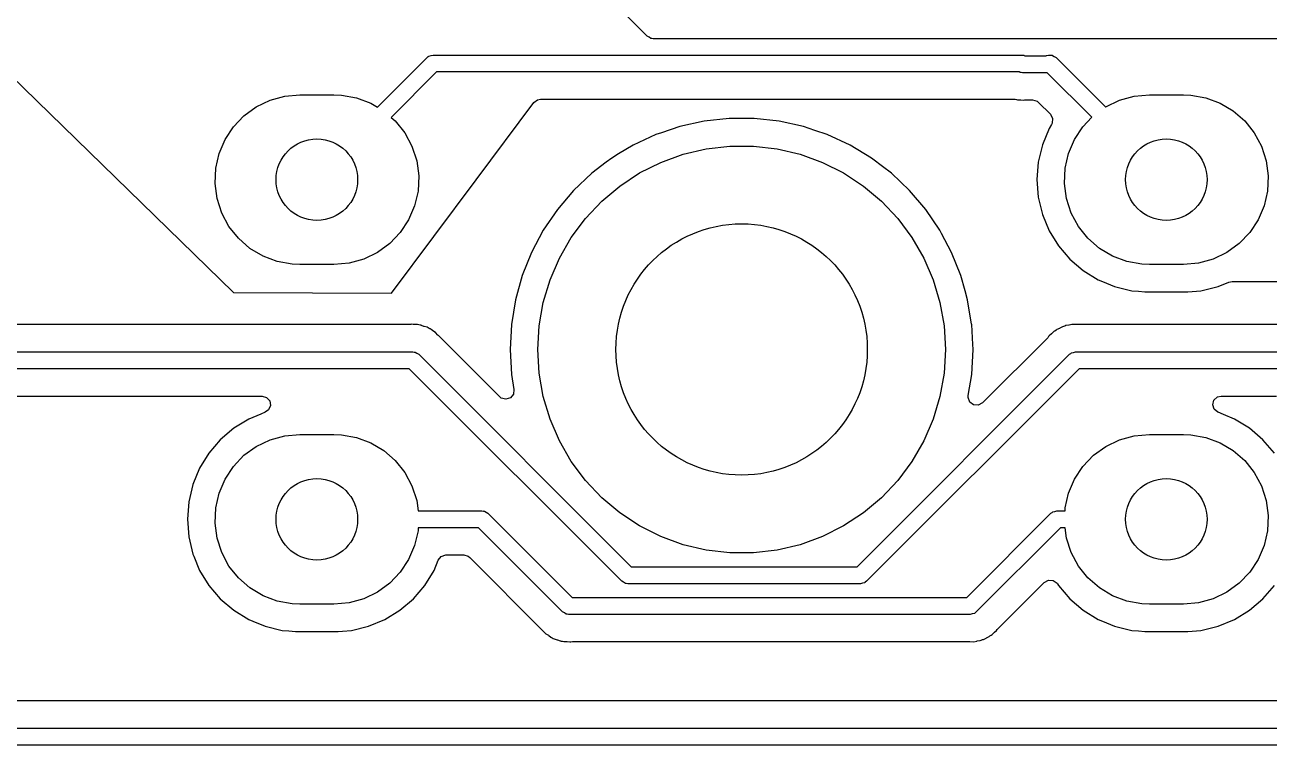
# Model space of a CAD drawing. Extents: x 0.79 to 7.48, y -4.92 to -0.79.
# Drawn here: x 3.719 to 4.439, y -4.914 to -4.497 of the extents above; entities that cross this region are included whole.
import ezdxf

# ---------------------------------------------------------------- set-up
doc = ezdxf.new("R2010")
doc.units = 0
doc.header["$MEASUREMENT"] = 0
doc.layers.add('BLACK', color=7, linetype='CONTINUOUS')

msp = doc.modelspace()

# ---------------------------------------------------------------- linework, layer by layer
at = {"layer": 'BLACK', "linetype": 'CONTINUOUS'}
for p, q in [((4.0792, -4.50348), (4.0393, -4.46358)), ((3.68215, -4.49872), (3.83948, -4.65194)), ((4.08027, -4.50406), (4.0792, -4.50348)), ((4.08129, -4.50472), (4.08027, -4.50406)), ((4.08154, -4.50476), (4.08129, -4.50472)), ((4.08163, -4.50481), (4.08154, -4.50476)), ((4.08181, -4.5048), (4.08163, -4.50481)), ((4.08268, -4.50492), (4.08181, -4.5048)), ((4.30591, -4.50492), (4.08268, -4.50492)), ((4.5228, -4.50492), (4.30591, -4.50492)), ((3.92286, -4.54459), (3.95164, -4.51581)), ((3.95164, -4.51581), (3.95234, -4.51528)), ((3.95234, -4.51528), (3.95246, -4.51515)), ((3.95246, -4.51515), (3.95256, -4.51512)), ((3.95256, -4.51512), (3.95276, -4.51497)), ((3.95276, -4.51497), (3.95395, -4.51471)), ((3.95395, -4.51471), (3.95512, -4.51437)), ((3.95512, -4.51437), (4.2962, -4.51437)), ((4.2962, -4.51437), (4.29707, -4.5145)), ((4.29707, -4.5145), (4.29725, -4.51448)), ((4.29725, -4.51448), (4.29735, -4.51453)), ((4.29735, -4.51453), (4.29759, -4.51457)), ((4.29759, -4.51457), (4.29789, -4.51476)), ((4.29789, -4.51476), (4.31027, -4.51476)), ((4.31027, -4.51476), (4.3105, -4.51471)), ((4.3105, -4.51471), (4.31167, -4.51437)), ((4.31167, -4.51437), (4.3126, -4.51437)), ((4.3126, -4.51437), (4.31347, -4.5145)), ((4.31347, -4.5145), (4.31364, -4.51448)), ((4.31364, -4.51448), (4.31374, -4.51453)), ((4.31374, -4.51453), (4.31398, -4.51457)), ((4.31398, -4.51457), (4.31501, -4.51523)), ((4.31501, -4.51523), (4.31608, -4.51581)), ((4.31608, -4.51581), (4.34472, -4.54445)), ((3.95716, -4.52421), (3.93084, -4.55053)), ((4.29491, -4.52421), (3.95716, -4.52421)), ((4.29521, -4.52441), (4.29491, -4.52421)), ((4.29546, -4.52444), (4.29521, -4.52441)), ((4.29555, -4.52449), (4.29546, -4.52444)), ((4.29573, -4.52448), (4.29555, -4.52449)), ((4.2966, -4.52461), (4.29573, -4.52448)), ((4.31095, -4.52461), (4.2966, -4.52461)), ((4.33682, -4.55047), (4.31095, -4.52461)), ((3.85271, -4.54437), (3.86066, -4.54054)), ((3.86066, -4.54054), (3.86917, -4.53819)), ((3.86917, -4.53819), (3.87795, -4.5374)), ((3.87795, -4.5374), (3.89764, -4.5374)), ((3.89764, -4.5374), (3.90205, -4.5376)), ((3.90205, -4.5376), (3.91073, -4.53918)), ((3.91073, -4.53918), (3.91899, -4.54228)), ((4.0134, -4.54194), (4.0156, -4.54029)), ((4.0156, -4.54029), (4.01732, -4.53998)), ((4.01732, -4.53998), (4.29158, -4.53998)), ((4.29158, -4.53998), (4.29183, -4.53999)), ((4.29183, -4.53999), (4.2923, -4.54004)), ((4.2923, -4.54004), (4.29231, -4.54004)), ((4.29231, -4.54004), (4.29312, -4.5402)), ((4.29312, -4.5402), (4.29375, -4.54037)), ((4.29375, -4.54037), (4.29541, -4.54037)), ((4.29541, -4.54037), (4.29566, -4.54039)), ((4.29566, -4.54039), (4.29731, -4.54056)), ((4.29731, -4.54056), (4.29796, -4.54044)), ((4.29796, -4.54044), (4.29879, -4.54037)), ((4.29879, -4.54037), (4.3024, -4.54037)), ((4.3024, -4.54037), (4.30504, -4.54115)), ((4.34484, -4.54437), (4.35279, -4.54054)), ((4.35279, -4.54054), (4.36129, -4.53819)), ((4.36129, -4.53819), (4.37008, -4.5374)), ((4.37008, -4.5374), (4.38976, -4.5374)), ((4.38976, -4.5374), (4.39418, -4.5376)), ((4.39418, -4.5376), (4.40286, -4.53918)), ((4.40286, -4.53918), (4.41112, -4.54228)), ((3.84557, -4.54955), (3.85271, -4.54437)), ((3.91899, -4.54228), (3.92286, -4.54459)), ((3.98004, -4.5867), (4.0134, -4.54194)), ((4.30504, -4.54115), (4.30585, -4.5418)), ((4.30585, -4.5418), (4.31273, -4.54868)), ((4.34472, -4.54445), (4.34484, -4.54437)), ((4.41112, -4.54228), (4.41869, -4.5468)), ((4.41869, -4.5468), (4.42533, -4.55261)), ((3.83948, -4.55593), (3.84557, -4.54955)), ((3.93084, -4.55053), (3.93321, -4.55261)), ((3.93321, -4.55261), (3.93871, -4.5595)), ((4.11217, -4.55273), (4.09799, -4.55585)), ((4.1266, -4.55116), (4.11217, -4.55273)), ((4.14112, -4.55116), (4.1266, -4.55116)), ((4.1266, -4.55116), (4.1266, -4.55116)), ((4.15555, -4.55273), (4.14112, -4.55116)), ((4.14112, -4.55116), (4.14112, -4.55116)), ((4.16973, -4.55585), (4.15555, -4.55273)), ((4.31344, -4.55468), (4.312, -4.55702)), ((4.31273, -4.54868), (4.31404, -4.55109)), ((4.31385, -4.55384), (4.31344, -4.55468)), ((4.31404, -4.55109), (4.31385, -4.55384)), ((4.3316, -4.55593), (4.33682, -4.55047)), ((4.42533, -4.55261), (4.43084, -4.5595)), ((3.83462, -4.56329), (3.83948, -4.55593)), ((3.93871, -4.5595), (3.94289, -4.56727)), ((4.08423, -4.56049), (4.07106, -4.56658)), ((4.08739, -4.55942), (4.08423, -4.56049)), ((4.08423, -4.56049), (4.08423, -4.56049)), ((4.08423, -4.56049), (4.08423, -4.56049)), ((4.09799, -4.55585), (4.08739, -4.55942)), ((4.17622, -4.55804), (4.16973, -4.55585)), ((4.18348, -4.56049), (4.17622, -4.55804)), ((4.19666, -4.56658), (4.18348, -4.56049)), ((4.18348, -4.56049), (4.18348, -4.56049)), ((4.18348, -4.56049), (4.18348, -4.56049)), ((4.312, -4.55702), (4.30809, -4.56647)), ((4.312, -4.55702), (4.312, -4.55702)), ((4.32674, -4.56329), (4.3316, -4.55593)), ((4.43084, -4.5595), (4.43502, -4.56727)), ((3.83115, -4.57141), (3.83462, -4.56329)), ((3.94289, -4.56727), (3.94562, -4.57566)), ((4.07106, -4.56658), (4.06251, -4.57173)), ((4.07106, -4.56658), (4.07106, -4.56658)), ((4.09998, -4.57189), (4.11335, -4.56872)), ((4.11335, -4.56872), (4.12699, -4.56713)), ((4.12699, -4.56713), (4.14073, -4.56713)), ((4.14073, -4.56713), (4.15437, -4.56872)), ((4.15437, -4.56872), (4.16773, -4.57189)), ((4.2091, -4.57407), (4.19666, -4.56658)), ((4.19666, -4.56658), (4.19666, -4.56658)), ((4.19666, -4.56658), (4.19666, -4.56658)), ((4.19666, -4.56658), (4.19666, -4.56658)), ((4.30809, -4.56647), (4.3057, -4.57642)), ((4.32327, -4.57141), (4.32674, -4.56329)), ((4.43502, -4.56727), (4.43774, -4.57566)), ((3.82919, -4.58001), (3.83115, -4.57141)), ((3.94562, -4.57566), (3.9468, -4.58441)), ((4.05533, -4.57657), (4.04706, -4.58285)), ((4.05862, -4.57407), (4.05533, -4.57657)), ((4.06251, -4.57173), (4.05862, -4.57407)), ((4.0748, -4.58275), (4.08708, -4.57659)), ((4.08708, -4.57659), (4.09998, -4.57189)), ((4.16773, -4.57189), (4.18064, -4.57659)), ((4.18064, -4.57659), (4.19291, -4.58275)), ((4.21632, -4.57956), (4.2091, -4.57407)), ((4.3057, -4.57642), (4.3049, -4.58661)), ((4.32131, -4.58001), (4.32327, -4.57141)), ((4.43774, -4.57566), (4.43893, -4.58441)), ((3.82879, -4.58882), (3.82919, -4.58001)), ((4.04706, -4.58285), (4.03652, -4.59284)), ((4.04706, -4.58285), (4.04706, -4.58285)), ((4.06333, -4.5903), (4.0748, -4.58275)), ((4.19291, -4.58275), (4.20439, -4.5903)), ((4.21987, -4.58225), (4.21632, -4.57956)), ((4.22066, -4.58285), (4.21987, -4.58225)), ((4.2312, -4.59284), (4.22066, -4.58285)), ((4.32092, -4.58882), (4.32131, -4.58001)), ((3.82997, -4.59756), (3.82879, -4.58882)), ((3.9311, -4.65236), (3.98004, -4.5867)), ((3.9468, -4.58441), (3.9464, -4.59322)), ((4.05281, -4.59913), (4.06333, -4.5903)), ((4.20439, -4.5903), (4.21491, -4.59913)), ((4.3049, -4.58661), (4.3057, -4.59681)), ((4.3221, -4.59756), (4.32092, -4.58882)), ((4.43893, -4.58441), (4.43853, -4.59322)), ((3.8327, -4.60596), (3.82997, -4.59756)), ((3.9464, -4.59322), (3.94444, -4.60182)), ((4.03652, -4.59284), (4.02712, -4.6039)), ((4.24059, -4.6039), (4.2312, -4.59284)), ((4.3057, -4.59681), (4.30809, -4.60676)), ((4.32483, -4.60596), (4.3221, -4.59756)), ((4.43853, -4.59322), (4.43657, -4.60182)), ((3.94444, -4.60182), (3.94097, -4.60993)), ((4.02712, -4.6039), (4.01898, -4.61592)), ((4.04338, -4.60912), (4.05281, -4.59913)), ((4.21491, -4.59913), (4.22434, -4.60912)), ((4.24874, -4.61592), (4.24059, -4.6039)), ((4.43657, -4.60182), (4.4331, -4.60993)), ((3.83688, -4.61373), (3.8327, -4.60596)), ((3.94097, -4.60993), (3.93611, -4.6173)), ((4.03518, -4.62014), (4.04338, -4.60912)), ((4.22434, -4.60912), (4.23254, -4.62014)), ((4.30809, -4.60676), (4.312, -4.61621)), ((4.32901, -4.61373), (4.32483, -4.60596)), ((4.4331, -4.60993), (4.42824, -4.6173)), ((3.84238, -4.62062), (3.83688, -4.61373)), ((3.93611, -4.6173), (3.93002, -4.62367)), ((4.01898, -4.61592), (4.01218, -4.62874)), ((4.01898, -4.61592), (4.01898, -4.61592)), ((4.02831, -4.63203), (4.03518, -4.62014)), ((4.23254, -4.62014), (4.23941, -4.63203)), ((4.2497, -4.61773), (4.24874, -4.61592)), ((4.24874, -4.61592), (4.24874, -4.61592)), ((4.24874, -4.61592), (4.24874, -4.61592)), ((4.25554, -4.62874), (4.2497, -4.61773)), ((4.312, -4.61621), (4.312, -4.61621)), ((4.312, -4.61621), (4.312, -4.61621)), ((4.312, -4.61621), (4.31735, -4.62493)), ((4.33451, -4.62062), (4.32901, -4.61373)), ((4.42824, -4.6173), (4.42214, -4.62367)), ((3.84903, -4.62643), (3.84238, -4.62062)), ((3.8566, -4.63095), (3.84903, -4.62643)), ((3.93002, -4.62367), (3.92288, -4.62886)), ((4.31735, -4.62493), (4.32399, -4.6327)), ((4.34115, -4.62643), (4.33451, -4.62062)), ((4.34873, -4.63095), (4.34115, -4.62643)), ((4.42214, -4.62367), (4.415, -4.62886)), ((3.86486, -4.63405), (3.8566, -4.63095)), ((3.87354, -4.63563), (3.86486, -4.63405)), ((3.91493, -4.63269), (3.90643, -4.63504)), ((3.92288, -4.62886), (3.91493, -4.63269)), ((4.01218, -4.62874), (4.0068, -4.64223)), ((4.01218, -4.62874), (4.01218, -4.62874)), ((4.02287, -4.64464), (4.02831, -4.63203)), ((4.23941, -4.63203), (4.24485, -4.64464)), ((4.26091, -4.64223), (4.25554, -4.62874)), ((4.32399, -4.6327), (4.33177, -4.63935)), ((4.35699, -4.63405), (4.34873, -4.63095)), ((4.36567, -4.63563), (4.35699, -4.63405)), ((4.40706, -4.63269), (4.39855, -4.63504)), ((4.415, -4.62886), (4.40706, -4.63269)), ((3.87795, -4.63583), (3.87354, -4.63563)), ((3.89764, -4.63583), (3.87795, -4.63583)), ((3.90643, -4.63504), (3.89764, -4.63583)), ((4.33177, -4.63935), (4.34049, -4.64469)), ((4.37008, -4.63583), (4.36567, -4.63563)), ((4.38976, -4.63583), (4.37008, -4.63583)), ((4.39855, -4.63504), (4.38976, -4.63583)), ((4.0068, -4.64223), (4.00292, -4.65622)), ((4.0068, -4.64223), (4.0068, -4.64223)), ((4.01893, -4.6578), (4.02287, -4.64464)), ((4.24485, -4.64464), (4.24878, -4.6578)), ((4.26335, -4.65099), (4.26091, -4.64223)), ((4.26091, -4.64223), (4.26091, -4.64223)), ((4.26091, -4.64223), (4.26091, -4.64223)), ((4.26091, -4.64223), (4.26091, -4.64223)), ((4.34049, -4.64469), (4.34049, -4.64469)), ((4.34049, -4.64469), (4.34049, -4.64469)), ((4.34049, -4.64469), (4.34285, -4.64567)), ((4.34285, -4.64567), (4.34994, -4.64861)), ((4.34994, -4.64861), (4.35988, -4.65099)), ((4.39996, -4.65099), (4.40991, -4.64861)), ((4.40991, -4.64861), (4.4161, -4.64604)), ((4.4161, -4.64604), (4.41796, -4.64567)), ((4.41796, -4.64567), (4.52562, -4.64567)), ((3.83948, -4.65194), (3.9311, -4.65236)), ((4.00292, -4.65622), (4.00057, -4.67054)), ((4.00292, -4.65622), (4.00292, -4.65622)), ((4.2648, -4.65622), (4.26335, -4.65099)), ((4.26713, -4.67047), (4.2648, -4.65622)), ((4.2648, -4.65622), (4.2648, -4.65622)), ((4.2648, -4.65622), (4.2648, -4.65622)), ((4.35988, -4.65099), (4.3637, -4.65129)), ((4.3637, -4.65129), (4.36753, -4.65159)), ((4.36753, -4.65159), (4.36753, -4.65159)), ((4.36753, -4.65159), (4.39232, -4.65159)), ((4.39232, -4.65159), (4.39486, -4.65139)), ((4.39486, -4.65139), (4.39996, -4.65099)), ((4.01655, -4.67133), (4.01893, -4.6578)), ((4.24878, -4.6578), (4.25117, -4.67133)), ((3.94112, -4.67065), (3.55193, -4.67065)), ((3.94195, -4.67058), (3.94112, -4.67065)), ((3.94223, -4.67053), (3.94195, -4.67058)), ((3.94259, -4.67047), (3.94223, -4.67053)), ((3.94354, -4.67056), (3.94259, -4.67047)), ((3.94259, -4.67047), (3.94259, -4.67047)), ((3.94424, -4.67064), (3.94354, -4.67056)), ((3.94449, -4.67065), (3.94424, -4.67064)), ((3.94615, -4.67065), (3.94449, -4.67065)), ((3.94678, -4.67083), (3.94615, -4.67065)), ((3.94615, -4.67065), (3.94615, -4.67065)), ((4.00056, -4.67064), (3.99978, -4.68504)), ((4.00057, -4.67054), (4.00056, -4.67064)), ((4.00057, -4.67054), (4.00057, -4.67054)), ((4.00057, -4.67054), (4.00057, -4.67054)), ((4.26715, -4.67054), (4.26713, -4.67047)), ((4.26778, -4.68219), (4.26715, -4.67054)), ((4.32523, -4.67056), (4.32362, -4.67096)), ((4.32772, -4.67065), (4.32523, -4.67056)), ((4.32523, -4.67056), (4.32523, -4.67056)), ((4.32523, -4.67056), (4.32523, -4.67056)), ((4.45214, -4.67065), (4.32772, -4.67065)), ((3.9476, -4.67098), (3.94678, -4.67083)), ((3.94825, -4.67105), (3.9476, -4.67098)), ((3.94847, -4.67113), (3.94825, -4.67105)), ((3.94825, -4.67105), (3.94825, -4.67105)), ((3.94825, -4.67105), (3.94825, -4.67105)), ((3.94979, -4.67166), (3.94847, -4.67113)), ((3.95003, -4.67174), (3.94979, -4.67166)), ((3.95163, -4.67218), (3.95003, -4.67174)), ((3.95219, -4.67252), (3.95163, -4.67218)), ((3.95293, -4.67289), (3.95219, -4.67252)), ((3.9532, -4.673), (3.95293, -4.67289)), ((3.95354, -4.67314), (3.9532, -4.673)), ((3.954, -4.67348), (3.95354, -4.67314)), ((3.95486, -4.67414), (3.954, -4.67348)), ((3.95507, -4.67428), (3.95486, -4.67414)), ((3.95649, -4.67514), (3.95507, -4.67428)), ((3.95796, -4.67672), (3.95649, -4.67514)), ((3.95819, -4.67696), (3.95796, -4.67672)), ((3.99373, -4.7125), (3.95819, -4.67696)), ((4.01575, -4.68504), (4.01655, -4.67133)), ((4.25117, -4.67133), (4.25197, -4.68504)), ((4.31172, -4.67762), (4.31119, -4.67826)), ((4.3121, -4.67708), (4.31172, -4.67762)), ((4.31339, -4.67604), (4.3121, -4.67708)), ((4.31357, -4.67587), (4.31339, -4.67604)), ((4.31474, -4.6747), (4.31357, -4.67587)), ((4.31532, -4.67438), (4.31474, -4.6747)), ((4.316, -4.67391), (4.31532, -4.67438)), ((4.31651, -4.6735), (4.316, -4.67391)), ((4.31803, -4.67283), (4.31651, -4.6735)), ((4.31651, -4.6735), (4.31651, -4.6735)), ((4.31826, -4.67272), (4.31803, -4.67283)), ((4.3197, -4.67191), (4.31826, -4.67272)), ((4.32034, -4.67176), (4.3197, -4.67191)), ((4.3197, -4.67191), (4.3197, -4.67191)), ((4.32113, -4.67149), (4.32034, -4.67176)), ((4.32173, -4.67123), (4.32113, -4.67149)), ((4.32337, -4.671), (4.32173, -4.67123)), ((4.32362, -4.67096), (4.32337, -4.671)), ((3.99978, -4.68504), (3.99978, -4.68504)), ((3.99978, -4.68504), (4.00057, -4.69954)), ((4.01655, -4.69875), (4.01575, -4.68504)), ((4.25197, -4.68504), (4.25117, -4.69875)), ((4.26715, -4.69954), (4.26793, -4.68504)), ((4.26792, -4.68483), (4.26778, -4.68219)), ((4.26793, -4.68504), (4.26792, -4.68483)), ((4.31119, -4.67826), (4.27341, -4.71604)), ((3.54338, -4.68642), (3.94331, -4.68642)), ((3.94331, -4.68642), (3.94418, -4.68654)), ((3.94418, -4.68654), (3.94435, -4.68653)), ((3.94435, -4.68653), (3.94445, -4.68658)), ((3.94445, -4.68658), (3.94469, -4.68662)), ((3.94469, -4.68662), (3.94572, -4.68728)), ((3.94572, -4.68728), (3.94679, -4.68786)), ((3.94679, -4.68786), (4.06995, -4.81102)), ((4.20072, -4.81102), (4.32388, -4.68786)), ((4.32388, -4.68786), (4.32459, -4.68733)), ((4.32459, -4.68733), (4.3247, -4.6872)), ((4.3247, -4.6872), (4.3248, -4.68717)), ((4.3248, -4.68717), (4.325, -4.68702)), ((4.325, -4.68702), (4.32619, -4.68676)), ((4.32619, -4.68676), (4.32736, -4.68642)), ((4.32736, -4.68642), (4.45433, -4.68642)), ((3.94127, -4.69626), (3.54134, -4.69626)), ((4.06443, -4.81942), (3.94127, -4.69626)), ((4.00057, -4.69954), (4.00057, -4.69954)), ((4.00057, -4.69954), (4.002, -4.70826)), ((4.01893, -4.71228), (4.01655, -4.69875)), ((4.3294, -4.69626), (4.20624, -4.81942)), ((4.25117, -4.69875), (4.24878, -4.71228)), ((4.26514, -4.71179), (4.26715, -4.69954)), ((4.26715, -4.69954), (4.26715, -4.69954)), ((4.26715, -4.69954), (4.26715, -4.69954)), ((4.45229, -4.69626), (4.3294, -4.69626)), ((3.54353, -4.71203), (3.85607, -4.71203)), ((3.85607, -4.71203), (3.85871, -4.7128)), ((3.85871, -4.7128), (3.86051, -4.71488)), ((3.99462, -4.71321), (3.99373, -4.7125)), ((3.99728, -4.71393), (3.99462, -4.71321)), ((3.9999, -4.71311), (3.99728, -4.71393)), ((4.00166, -4.71099), (3.9999, -4.71311)), ((4.002, -4.70826), (4.00166, -4.71099)), ((4.02287, -4.72544), (4.01893, -4.71228)), ((4.24878, -4.71228), (4.24485, -4.72544)), ((4.26509, -4.71293), (4.26514, -4.71179)), ((4.26605, -4.71551), (4.26509, -4.71293)), ((4.40745, -4.71442), (4.40946, -4.71254)), ((4.40946, -4.71254), (4.41164, -4.71203)), ((4.41164, -4.71203), (4.44374, -4.71203)), ((3.85976, -4.72011), (3.85794, -4.72142)), ((3.8609, -4.7176), (3.85976, -4.72011)), ((3.86051, -4.71488), (3.8609, -4.7176)), ((4.26825, -4.71716), (4.26605, -4.71551)), ((4.27099, -4.71735), (4.26825, -4.71716)), ((4.27341, -4.71604), (4.27099, -4.71735)), ((4.40677, -4.71708), (4.40745, -4.71442)), ((4.40763, -4.71969), (4.40677, -4.71708)), ((4.40978, -4.72142), (4.40763, -4.71969)), ((3.84836, -4.72539), (3.83964, -4.73073)), ((3.85536, -4.72249), (3.84836, -4.72539)), ((3.85781, -4.72147), (3.85536, -4.72249)), ((3.85794, -4.72142), (3.85781, -4.72147)), ((3.85781, -4.72147), (3.85781, -4.72147)), ((4.02831, -4.73805), (4.02287, -4.72544)), ((4.24485, -4.72544), (4.23941, -4.73805)), ((4.40991, -4.72147), (4.40978, -4.72142)), ((4.41295, -4.72274), (4.40991, -4.72147)), ((4.40991, -4.72147), (4.40991, -4.72147)), ((4.41936, -4.72539), (4.41295, -4.72274)), ((4.42808, -4.73073), (4.41936, -4.72539)), ((4.41936, -4.72539), (4.41936, -4.72539)), ((4.41936, -4.72539), (4.41936, -4.72539)), ((3.83964, -4.73073), (3.83186, -4.73737)), ((3.86066, -4.73739), (3.86917, -4.73504)), ((3.86917, -4.73504), (3.87795, -4.73425)), ((3.87795, -4.73425), (3.89764, -4.73425)), ((3.89764, -4.73425), (3.90205, -4.73445)), ((3.90205, -4.73445), (3.91073, -4.73603)), ((4.35279, -4.73739), (4.36129, -4.73504)), ((4.36129, -4.73504), (4.37008, -4.73425)), ((4.37008, -4.73425), (4.38976, -4.73425)), ((4.38976, -4.73425), (4.39418, -4.73445)), ((4.39418, -4.73445), (4.40286, -4.73603)), ((4.43585, -4.73737), (4.42808, -4.73073)), ((3.83186, -4.73737), (3.82522, -4.74515)), ((3.84557, -4.7464), (3.85271, -4.74122)), ((3.85271, -4.74122), (3.86066, -4.73739)), ((3.91073, -4.73603), (3.91899, -4.73913)), ((3.91899, -4.73913), (3.92656, -4.74365)), ((4.03518, -4.74994), (4.02831, -4.73805)), ((4.23941, -4.73805), (4.23254, -4.74994)), ((4.3377, -4.7464), (4.34484, -4.74122)), ((4.34484, -4.74122), (4.35279, -4.73739)), ((4.40286, -4.73603), (4.41112, -4.73913)), ((4.41112, -4.73913), (4.41869, -4.74365)), ((4.4425, -4.74515), (4.43585, -4.73737)), ((3.82522, -4.74515), (3.81988, -4.75387)), ((3.83948, -4.75278), (3.84557, -4.7464)), ((3.92656, -4.74365), (3.93321, -4.74946)), ((3.93321, -4.74946), (3.93871, -4.75635)), ((4.04338, -4.76096), (4.03518, -4.74994)), ((4.23254, -4.74994), (4.22434, -4.76096)), ((4.3316, -4.75278), (4.3377, -4.7464)), ((4.41869, -4.74365), (4.42533, -4.74946)), ((4.42533, -4.74946), (4.43084, -4.75635)), ((3.81988, -4.75387), (3.81596, -4.76332)), ((3.83462, -4.76014), (3.83948, -4.75278)), ((3.93871, -4.75635), (3.94289, -4.76412)), ((4.32674, -4.76014), (4.3316, -4.75278)), ((4.43084, -4.75635), (4.43502, -4.76412)), ((3.81596, -4.76332), (3.81357, -4.77327)), ((3.83115, -4.76826), (3.83462, -4.76014)), ((3.94289, -4.76412), (3.94562, -4.77251)), ((4.05281, -4.77095), (4.04338, -4.76096)), ((4.22434, -4.76096), (4.21491, -4.77095)), ((4.32327, -4.76826), (4.32674, -4.76014)), ((4.43502, -4.76412), (4.43774, -4.77251)), ((3.82919, -4.77686), (3.83115, -4.76826)), ((4.06333, -4.77978), (4.05281, -4.77095)), ((4.21491, -4.77095), (4.20439, -4.77978)), ((4.32131, -4.77686), (4.32327, -4.76826)), ((3.81357, -4.77327), (3.81277, -4.78346)), ((3.82879, -4.78567), (3.82919, -4.77686)), ((3.94562, -4.77251), (3.94643, -4.77854)), ((3.94643, -4.77854), (3.98346, -4.77854)), ((3.98346, -4.77854), (3.98433, -4.77867)), ((3.98433, -4.77867), (3.98451, -4.77866)), ((3.98451, -4.77866), (3.9846, -4.77871)), ((3.9846, -4.77871), (3.98485, -4.77874)), ((3.98485, -4.77874), (3.98588, -4.7794)), ((4.31537, -4.77889), (4.31654, -4.77854)), ((4.31654, -4.77854), (4.32124, -4.77854)), ((4.32124, -4.77854), (4.32131, -4.77686)), ((4.43774, -4.77251), (4.43893, -4.78126)), ((3.81277, -4.78346), (3.81357, -4.79366)), ((3.82997, -4.79442), (3.82879, -4.78567)), ((3.98588, -4.7794), (3.98694, -4.77998)), ((3.98694, -4.77998), (4.0357, -4.82874)), ((4.0748, -4.78733), (4.06333, -4.77978)), ((4.20439, -4.77978), (4.19291, -4.78733)), ((4.2643, -4.82874), (4.31306, -4.77998)), ((4.31306, -4.77998), (4.31376, -4.77946)), ((4.31376, -4.77946), (4.31387, -4.77932)), ((4.31387, -4.77932), (4.31398, -4.77929)), ((4.31398, -4.77929), (4.31418, -4.77915)), ((4.31418, -4.77915), (4.31537, -4.77889)), ((4.43893, -4.78126), (4.43853, -4.79007)), ((3.9464, -4.79007), (3.94444, -4.79867)), ((3.94648, -4.78839), (3.9464, -4.79007)), ((3.98143, -4.78839), (3.94648, -4.78839)), ((4.03018, -4.83714), (3.98143, -4.78839)), ((4.08708, -4.79349), (4.0748, -4.78733)), ((4.19291, -4.78733), (4.18064, -4.79349)), ((4.31857, -4.78839), (4.26982, -4.83714)), ((4.32128, -4.78839), (4.31857, -4.78839)), ((4.3221, -4.79442), (4.32128, -4.78839)), ((4.43853, -4.79007), (4.43657, -4.79867)), ((3.81357, -4.79366), (3.81357, -4.79366)), ((3.81357, -4.79366), (3.81596, -4.80361)), ((3.8327, -4.80281), (3.82997, -4.79442)), ((3.94444, -4.79867), (3.94097, -4.80678)), ((4.09998, -4.79819), (4.08708, -4.79349)), ((4.11335, -4.80136), (4.09998, -4.79819)), ((4.16773, -4.79819), (4.15437, -4.80136)), ((4.18064, -4.79349), (4.16773, -4.79819)), ((4.32483, -4.80281), (4.3221, -4.79442)), ((4.43657, -4.79867), (4.4331, -4.80678)), ((3.81596, -4.80361), (3.81651, -4.80493)), ((3.81651, -4.80493), (3.81988, -4.81306)), ((3.83688, -4.81058), (3.8327, -4.80281)), ((3.94097, -4.80678), (3.93611, -4.81415)), ((3.95571, -4.81306), (3.95815, -4.80717)), ((3.95815, -4.80717), (3.95988, -4.80503)), ((3.95988, -4.80503), (3.96249, -4.80416)), ((3.96249, -4.80416), (3.96266, -4.80415)), ((3.96266, -4.80415), (3.97287, -4.80415)), ((3.97287, -4.80415), (3.97551, -4.80493)), ((3.97551, -4.80493), (3.97632, -4.80558)), ((3.97632, -4.80558), (4.01878, -4.84804)), ((4.12699, -4.80295), (4.11335, -4.80136)), ((4.14073, -4.80295), (4.12699, -4.80295)), ((4.15437, -4.80136), (4.14073, -4.80295)), ((4.32901, -4.81058), (4.32483, -4.80281)), ((4.4331, -4.80678), (4.42824, -4.81415)), ((3.81988, -4.81306), (3.81988, -4.81306)), ((3.81988, -4.81306), (3.81988, -4.81306)), ((3.81988, -4.81306), (3.82522, -4.82178)), ((3.84238, -4.81747), (3.83688, -4.81058)), ((3.93611, -4.81415), (3.93002, -4.82053)), ((3.95037, -4.82178), (3.95571, -4.81306)), ((4.06995, -4.81102), (4.20072, -4.81102)), ((4.33451, -4.81747), (4.32901, -4.81058)), ((4.42824, -4.81415), (4.42214, -4.82053)), ((3.82522, -4.82178), (3.83186, -4.82955)), ((3.84903, -4.82328), (3.84238, -4.81747)), ((3.93002, -4.82053), (3.92288, -4.82571)), ((3.94373, -4.82955), (3.95037, -4.82178)), ((4.0655, -4.82001), (4.06443, -4.81942)), ((4.06653, -4.82067), (4.0655, -4.82001)), ((4.06677, -4.8207), (4.06653, -4.82067)), ((4.06687, -4.82075), (4.06677, -4.8207)), ((4.06704, -4.82074), (4.06687, -4.82075)), ((4.06791, -4.82087), (4.06704, -4.82074)), ((4.20276, -4.82087), (4.06791, -4.82087)), ((4.20392, -4.82052), (4.20276, -4.82087)), ((4.20511, -4.82026), (4.20392, -4.82052)), ((4.20531, -4.82012), (4.20511, -4.82026)), ((4.20542, -4.82008), (4.20531, -4.82012)), ((4.20553, -4.81995), (4.20542, -4.82008)), ((4.20624, -4.81942), (4.20553, -4.81995)), ((4.28252, -4.84674), (4.30922, -4.82004)), ((4.30922, -4.82004), (4.31163, -4.81872)), ((4.31163, -4.81872), (4.31438, -4.81892)), ((4.31438, -4.81892), (4.31658, -4.82057)), ((4.31658, -4.82057), (4.31683, -4.82094)), ((4.31683, -4.82094), (4.31735, -4.82178)), ((4.31735, -4.82178), (4.31735, -4.82178)), ((4.31735, -4.82178), (4.31735, -4.82178)), ((4.31735, -4.82178), (4.32399, -4.82955)), ((4.34115, -4.82328), (4.33451, -4.81747)), ((4.42214, -4.82053), (4.415, -4.82571)), ((4.43585, -4.82955), (4.4425, -4.82178)), ((3.8566, -4.8278), (3.84903, -4.82328)), ((3.86486, -4.8309), (3.8566, -4.8278)), ((3.92288, -4.82571), (3.91493, -4.82954)), ((4.0357, -4.82874), (4.2643, -4.82874)), ((4.34873, -4.8278), (4.34115, -4.82328)), ((4.35699, -4.8309), (4.34873, -4.8278)), ((4.415, -4.82571), (4.40706, -4.82954)), ((3.83186, -4.82955), (3.83964, -4.8362)), ((3.83964, -4.8362), (3.84836, -4.84154)), ((3.87354, -4.83248), (3.86486, -4.8309)), ((3.87795, -4.83268), (3.87354, -4.83248)), ((3.89764, -4.83268), (3.87795, -4.83268)), ((3.90643, -4.83189), (3.89764, -4.83268)), ((3.91493, -4.82954), (3.90643, -4.83189)), ((3.92723, -4.84154), (3.93595, -4.8362)), ((3.93595, -4.8362), (3.94373, -4.82955)), ((4.32399, -4.82955), (4.33177, -4.8362)), ((4.33177, -4.8362), (4.34049, -4.84154)), ((4.36567, -4.83248), (4.35699, -4.8309)), ((4.37008, -4.83268), (4.36567, -4.83248)), ((4.38976, -4.83268), (4.37008, -4.83268)), ((4.39855, -4.83189), (4.38976, -4.83268)), ((4.40706, -4.82954), (4.39855, -4.83189)), ((4.41936, -4.84154), (4.42808, -4.8362)), ((4.42808, -4.8362), (4.43585, -4.82955)), ((3.84836, -4.84154), (3.84836, -4.84154)), ((3.84836, -4.84154), (3.84836, -4.84154)), ((3.84836, -4.84154), (3.85078, -4.84254)), ((3.85078, -4.84254), (3.85781, -4.84546)), ((3.91778, -4.84546), (3.92723, -4.84154)), ((4.03125, -4.83772), (4.03018, -4.83714)), ((4.03227, -4.83838), (4.03125, -4.83772)), ((4.03252, -4.83842), (4.03227, -4.83838)), ((4.03262, -4.83847), (4.03252, -4.83842)), ((4.03279, -4.83846), (4.03262, -4.83847)), ((4.03366, -4.83858), (4.03279, -4.83846)), ((4.26634, -4.83858), (4.03366, -4.83858)), ((4.26751, -4.83824), (4.26634, -4.83858)), ((4.2687, -4.83798), (4.26751, -4.83824)), ((4.2689, -4.83783), (4.2687, -4.83798)), ((4.269, -4.8378), (4.2689, -4.83783)), ((4.26911, -4.83767), (4.269, -4.8378)), ((4.26982, -4.83714), (4.26911, -4.83767)), ((4.34049, -4.84154), (4.34049, -4.84154)), ((4.34049, -4.84154), (4.34049, -4.84154)), ((4.34049, -4.84154), (4.3429, -4.84254)), ((4.3429, -4.84254), (4.34994, -4.84546)), ((4.40991, -4.84546), (4.41936, -4.84154)), ((3.85781, -4.84546), (3.86776, -4.84784)), ((3.86776, -4.84784), (3.87158, -4.84814)), ((3.87158, -4.84814), (3.8754, -4.84844)), ((3.8754, -4.84844), (3.8754, -4.84844)), ((3.8754, -4.84844), (3.90019, -4.84844)), ((3.90019, -4.84844), (3.90274, -4.84824)), ((3.90274, -4.84824), (3.90783, -4.84784)), ((3.90783, -4.84784), (3.91778, -4.84546)), ((4.01878, -4.84804), (4.02048, -4.84986)), ((4.02048, -4.84986), (4.0219, -4.85072)), ((4.0219, -4.85072), (4.0221, -4.85086)), ((4.0221, -4.85086), (4.02343, -4.85186)), ((4.2777, -4.85109), (4.27839, -4.85062)), ((4.27839, -4.85062), (4.27896, -4.8503)), ((4.27896, -4.8503), (4.28013, -4.84913)), ((4.28013, -4.84913), (4.28031, -4.84896)), ((4.28031, -4.84896), (4.2816, -4.84792)), ((4.2816, -4.84792), (4.28198, -4.84738)), ((4.28198, -4.84738), (4.28252, -4.84674)), ((4.34994, -4.84546), (4.35988, -4.84784)), ((4.35988, -4.84784), (4.3637, -4.84814)), ((4.3637, -4.84814), (4.36753, -4.84844)), ((4.36753, -4.84844), (4.36753, -4.84844)), ((4.36753, -4.84844), (4.39232, -4.84844)), ((4.39232, -4.84844), (4.39486, -4.84824)), ((4.39486, -4.84824), (4.39996, -4.84784)), ((4.39996, -4.84784), (4.40991, -4.84546)), ((4.02343, -4.85186), (4.02404, -4.85211)), ((4.02404, -4.85211), (4.02478, -4.85248)), ((4.02478, -4.85248), (4.02534, -4.85282)), ((4.02534, -4.85282), (4.02534, -4.85282)), ((4.02534, -4.85282), (4.02534, -4.85282)), ((4.02534, -4.85282), (4.02694, -4.85326)), ((4.02694, -4.85326), (4.02717, -4.85334)), ((4.02717, -4.85334), (4.02872, -4.85395)), ((4.02872, -4.85395), (4.02894, -4.85397)), ((4.02894, -4.85397), (4.02937, -4.85402)), ((4.02937, -4.85402), (4.03019, -4.85417)), ((4.03019, -4.85417), (4.03082, -4.85435)), ((4.03082, -4.85435), (4.03248, -4.85435)), ((4.03248, -4.85435), (4.03273, -4.85436)), ((4.03273, -4.85436), (4.03437, -4.85453)), ((4.03437, -4.85453), (4.03502, -4.85442)), ((4.03502, -4.85442), (4.03585, -4.85435)), ((4.03585, -4.85435), (4.26598, -4.85435)), ((4.26598, -4.85435), (4.26847, -4.85444)), ((4.26847, -4.85444), (4.27009, -4.85404)), ((4.27009, -4.85404), (4.27033, -4.854)), ((4.27033, -4.854), (4.27197, -4.85377)), ((4.27197, -4.85377), (4.27257, -4.85351)), ((4.27257, -4.85351), (4.27336, -4.85324)), ((4.27336, -4.85324), (4.274, -4.85309)), ((4.274, -4.85309), (4.27545, -4.85228)), ((4.27545, -4.85228), (4.27567, -4.85217)), ((4.27567, -4.85217), (4.27719, -4.8515)), ((4.27719, -4.8515), (4.2777, -4.85109)), ((6.13626, -4.88876), (1.21059, -4.88876)), ((1.20204, -4.90453), (6.14481, -4.90453)), ((6.14685, -4.91437), (1.2, -4.91437))]:
    msp.add_line(p, q, dxfattribs=at)
at = {"layer": 'BLACK'}
for centre, radius in [((3.8878, -4.58661), 0.02362), ((4.37992, -4.58661), 0.02362), ((4.13386, -4.68504), 0.07283), ((3.8878, -4.78346), 0.02362), ((4.37992, -4.78346), 0.02362)]:
    msp.add_circle(centre, radius, dxfattribs=at)

doc.saveas('drawing.dxf')
